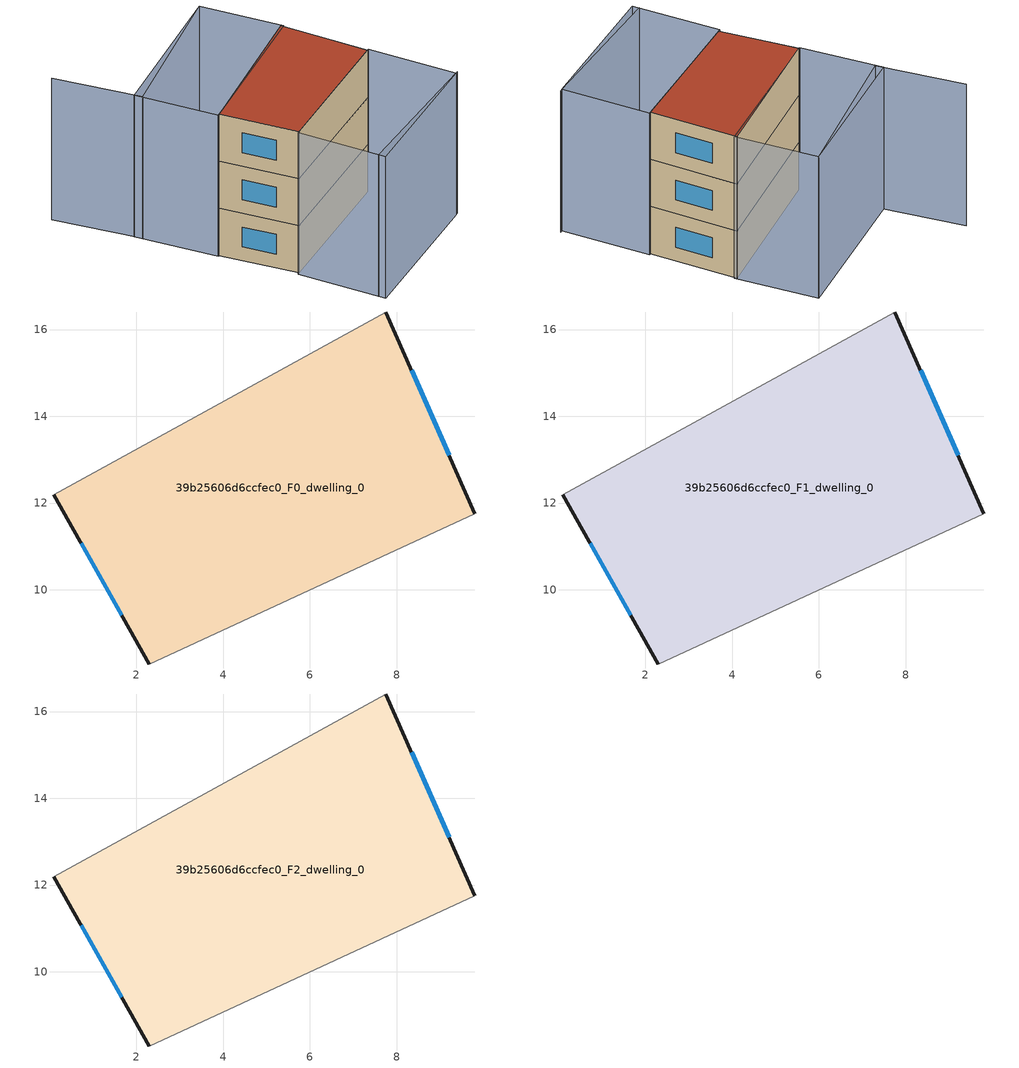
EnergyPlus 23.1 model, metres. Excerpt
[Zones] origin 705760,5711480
39b25606d6ccfec0_F0_dwelling_0
 floor ground (EU_floor_Construction): 7.75,16.41 9.8,11.76 2.3,8.29 0.09,12.2 z0
 wall outside (EU_wall_Construction): 9.8,11.76 7.75,16.41 / 0.09,12.2 2.3,8.29 z0:3
 wall adiabatic (EU_wall_Construction): 2.3,8.29 9.8,11.76 / 7.75,16.41 0.09,12.2 z0:3
 window (EU_Window_Construction): 9.21,13.1 8.34,15.06 / 0.73,11.07 1.66,9.42 z0.87:2.13
39b25606d6ccfec0_F1_dwelling_0
 floor to 39b25606d6ccfec0_F0_dwelling_0 (EU_floor_Construction): 7.75,16.41 9.8,11.76 2.3,8.29 0.09,12.2 z3
 wall outside (EU_wall_Construction): 9.8,11.76 7.75,16.41 / 0.09,12.2 2.3,8.29 z3:6
 wall adiabatic (EU_wall_Construction): 2.3,8.29 9.8,11.76 / 7.75,16.41 0.09,12.2 z3:6
 window (EU_Window_Construction): 9.21,13.1 8.34,15.06 / 0.73,11.07 1.66,9.42 z3.87:5.13
39b25606d6ccfec0_F2_dwelling_0
 floor to 39b25606d6ccfec0_F1_dwelling_0 (EU_floor_Construction): 7.75,16.41 9.8,11.76 2.3,8.29 0.09,12.2 z6
 wall outside (EU_wall_Construction): 9.8,11.76 7.75,16.41 / 0.09,12.2 2.3,8.29 z6:9
 wall adiabatic (EU_wall_Construction): 2.3,8.29 9.8,11.76 / 7.75,16.41 0.09,12.2 z6:9
 window (EU_Window_Construction): 9.21,13.1 8.34,15.06 / 0.73,11.07 1.66,9.42 z6.87:8.13
 roof outside (EU_roof_Construction): 9.8,11.76 7.75,16.41 0.09,12.2 2.3,8.29 z9
shading: 4.16,4 12.18,7.25 / 2.2,8.24 9.91,11.8 / 9.91,11.8 12.04,7.19 / 12.04,7.19 4.33,3.63 / 4.33,3.63 2.2,8.24 / -2.22,16.37 5.63,20.51 / 5.63,20.51 7.85,16.29 / 7.85,16.29 0.01,12.15 / 0.01,12.15 -2.22,16.37 / 5.63,20.51 -1.97,15.96 / -1.97,15.96 -4.57,20.31 z0:9
[Building]
EU S2 Campaign: North Axis=0; Terrain=City; Solar Distribution=FullExterior
[Site:Location]
London: Latitude=51.5; Longitude=-0.5; Time Zone=0; Elevation=25
[SizingPeriod:WeatherFileDays]
AnnualSizingPeriod: Begin Month=1; Begin Day of Month=1; End Month=12; End Day of Month=31; Day of Week for Start Day=Monday; Use Weather File Daylight Saving Period=No; Use Weather File Rain and Snow Indicators=No
[MATERIAL]
EU_InternalMass_Material: Roughness=MediumRough; Thickness=0.1; Conductivity=1; Density=1800; Specific Heat=900; Thermal Absorptance=0.9; Solar Absorptance=0.7; Visible Absorptance=0.7
[MATERIAL:NOMASS] Roughness=MediumRough; Thermal Absorptance=0.9; Solar Absorptance=0.7; Visible Absorptance=0.7
Name | Thermal Resistance
EU_wall_NoMass | 0.724719
EU_roof_NoMass | 2.98947
EU_floor_NoMass | 2.39157
[WINDOWMATERIAL:SIMPLEGLAZINGSYSTEM]
EU_Window_SimpleGlazing: UFactor=2.63425; Solar Heat Gain Coefficient=0.76; Visible Transmittance=0.76
[CONSTRUCTION]
EU_wall_Construction: EU_wall_NoMass
EU_roof_Construction: EU_roof_NoMass
EU_floor_Construction: EU_floor_NoMass
EU_Window_Construction: EU_Window_SimpleGlazing
EU_InternalMass_Construction: EU_InternalMass_Material
[ZONE] Type=1; Multiplier=1; Ceiling Height=autocalculate; Volume=121.828; Floor Area=autocalculate; Part of Total Floor Area=Yes
39b25606d6ccfec0_F0_dwelling_0; 39b25606d6ccfec0_F1_dwelling_0; 39b25606d6ccfec0_F2_dwelling_0
[INTERNALMASS] Construction=EU_InternalMass_Construction; Surface Area=40.6094
Name | Zone or ZoneList
39b25606d6ccfec0_F0_dwelling_0_EU_InternalMass | 39b25606d6ccfec0_F0_dwelling_0
39b25606d6ccfec0_F1_dwelling_0_EU_InternalMass | 39b25606d6ccfec0_F1_dwelling_0
39b25606d6ccfec0_F2_dwelling_0_EU_InternalMass | 39b25606d6ccfec0_F2_dwelling_0
[OTHEREQUIPMENT] Fuel Type=Electricity; Design Level Calculation Method=Watts/Area; Power per Zone Floor Area=1; Fraction Latent=0; Fraction Radiant=0; Fraction Lost=0; Carbon Dioxide Generation Rate=0; EndUse Subcategory=EU_Step8_InternalGains
Name | Zone or ZoneList or Space or SpaceList | Schedule
EU_Step8_InternalGain_39b25606d6ccfec0_F0_dwelling_0_f000 | 39b25606d6ccfec0_F0_dwelling_0 | EU_Step8_GainSchedule_39b25606d6ccfec0_F0_dwelling_0_f000
EU_Step8_InternalGain_39b25606d6ccfec0_F1_dwelling_0_f000 | 39b25606d6ccfec0_F1_dwelling_0 | EU_Step8_GainSchedule_39b25606d6ccfec0_F1_dwelling_0_f000
EU_Step8_InternalGain_39b25606d6ccfec0_F2_dwelling_0_f000 | 39b25606d6ccfec0_F2_dwelling_0 | EU_Step8_GainSchedule_39b25606d6ccfec0_F2_dwelling_0_f000
[ZONEVENTILATION:DESIGNFLOWRATE] Schedule=EU_AlwaysOn; Design Flow Rate Calculation Method=AirChanges/Hour; Air Changes per Hour=0.418135; Ventilation Type=Natural; Fan Pressure Rise=0; Fan Total Efficiency=1; Constant Term Coefficient=1; Temperature Term Coefficient=0; Velocity Term Coefficient=0; Velocity Squared Term Coefficient=0; Minimum Indoor Temperature=-100; Maximum Indoor Temperature=100; Delta Temperature=-100; Minimum Outdoor Temperature=-100; Maximum Outdoor Temperature=100; Maximum Wind Speed=40
Name | Zone or ZoneList or Space or SpaceList
EU_ConstantAir_39b25606d6ccfec0_F0_dwelling_0 | 39b25606d6ccfec0_F0_dwelling_0
EU_ConstantAir_39b25606d6ccfec0_F1_dwelling_0 | 39b25606d6ccfec0_F1_dwelling_0
EU_ConstantAir_39b25606d6ccfec0_F2_dwelling_0 | 39b25606d6ccfec0_F2_dwelling_0
[HVACTEMPLATE:THERMOSTAT] Constant Heating Setpoint=20; Constant Cooling Setpoint=50
EU_HeatOnly_39b25606d6ccfec0_F0_dwelling_0; EU_HeatOnly_39b25606d6ccfec0_F1_dwelling_0; EU_HeatOnly_39b25606d6ccfec0_F2_dwelling_0
[HVACTEMPLATE:ZONE:IDEALLOADSAIRSYSTEM] System Availability Schedule=EU_AlwaysOn; Maximum Heating Supply Air Temperature=50; Minimum Cooling Supply Air Temperature=13; Maximum Heating Supply Air Humidity Ratio=0.0156; Minimum Cooling Supply Air Humidity Ratio=0.0077; Heating Limit=NoLimit; Cooling Limit=NoLimit; Heating Availability Schedule=EU_AlwaysOn; Cooling Availability Schedule=EU_CoolingOff; Dehumidification Control Type=ConstantSensibleHeatRatio; Cooling Sensible Heat Ratio=0.7; Dehumidification Setpoint=60; Humidification Control Type=None; Humidification Setpoint=30; Outdoor Air Method=None; Outdoor Air Flow Rate per Person=0.00944; Outdoor Air Flow Rate per Zone Floor Area=0; Outdoor Air Flow Rate per Zone=0; Demand Controlled Ventilation Type=None; Outdoor Air Economizer Type=NoEconomizer; Heat Recovery Type=None; Sensible Heat Recovery Effectiveness=0.7; Latent Heat Recovery Effectiveness=0.65
Name | Template Thermostat
39b25606d6ccfec0_F0_dwelling_0 | EU_HeatOnly_39b25606d6ccfec0_F0_dwelling_0
39b25606d6ccfec0_F1_dwelling_0 | EU_HeatOnly_39b25606d6ccfec0_F1_dwelling_0
39b25606d6ccfec0_F2_dwelling_0 | EU_HeatOnly_39b25606d6ccfec0_F2_dwelling_0
[SIZING:ZONE] Zone Cooling Design Supply Air Temperature Input Method=SupplyAirTemperature; Zone Cooling Design Supply Air Temperature=13; Zone Heating Design Supply Air Temperature Input Method=SupplyAirTemperature; Zone Heating Design Supply Air Temperature=50; Zone Cooling Design Supply Air Humidity Ratio=0.008; Zone Heating Design Supply Air Humidity Ratio=0.008; Cooling Design Air Flow Method=DesignDay; Cooling Design Air Flow Rate=0; Cooling Minimum Air Flow per Zone Floor Area=0.000762; Cooling Minimum Air Flow=0; Cooling Minimum Air Flow Fraction=0.2; Heating Design Air Flow Method=DesignDay; Heating Design Air Flow Rate=0; Heating Maximum Air Flow per Zone Floor Area=0.002032; Heating Maximum Air Flow=0.141576; Heating Maximum Air Flow Fraction=0.3; Account for Dedicated Outdoor Air System=No; Dedicated Outdoor Air System Control Strategy=NeutralSupplyAir; Dedicated Outdoor Air Low Setpoint Temperature for Design=autosize; Dedicated Outdoor Air High Setpoint Temperature for Design=autosize; Zone Load Sizing Method=Sensible Load Only No Latent Load; Zone Latent Cooling Design Supply Air Humidity Ratio Input Method=HumidityRatioDifference; Zone Cooling Design Supply Air Humidity Ratio Difference=0.005; Zone Latent Heating Design Supply Air Humidity Ratio Input Method=HumidityRatioDifference; Zone Humidification Design Supply Air Humidity Ratio Difference=0.005
39b25606d6ccfec0_F0_dwelling_0; 39b25606d6ccfec0_F1_dwelling_0; 39b25606d6ccfec0_F2_dwelling_0
[SCHEDULE:CONSTANT]
Name | Hourly Value
EU_AlwaysOn | 1
EU_CoolingOff | 0
[SCHEDULE:FILE] Column Number=1; Rows to Skip at Top=0; Number of Hours of Data=8760; Column Separator=Comma; Interpolate to Timestep=No; Minutes per Item=60; Adjust Schedule for Daylight Savings=Yes
Name | File
EU_Step8_GainSchedule_39b25606d6ccfec0_F0_dwelling_0_f000 | ../../schedules/39b25606d6ccfec0/39b25606d6ccfec0_F0_dwelling_0_f000_gain.csv
EU_Step8_GainSchedule_39b25606d6ccfec0_F1_dwelling_0_f000 | ../../schedules/39b25606d6ccfec0/39b25606d6ccfec0_F1_dwelling_0_f000_gain.csv
EU_Step8_GainSchedule_39b25606d6ccfec0_F2_dwelling_0_f000 | ../../schedules/39b25606d6ccfec0/39b25606d6ccfec0_F2_dwelling_0_f000_gain.csv
